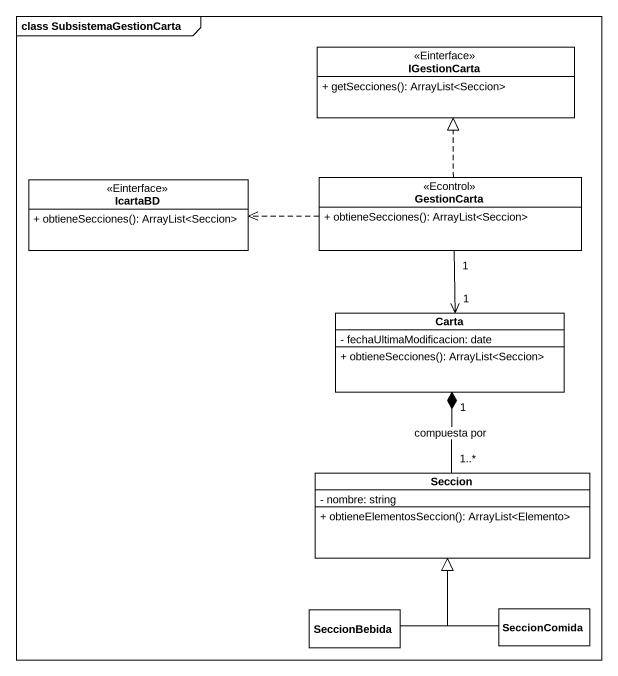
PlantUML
@startuml
mainframe class SubsistemaGestionCarta
hide circle
hide empty members
skinparam classAttributeIconSize 0
class IGestionCarta <<Einterface>> {
  + getSecciones(): ArrayList<Seccion>
}
class IcartaBD <<Einterface>> {
  + obtieneSecciones(): ArrayList<Seccion>
}
class GestionCarta <<Econtrol>> {
  + obtieneSecciones(): ArrayList<Seccion>
}
class Carta {
  - fechaUltimaModificacion: date
  + obtieneSecciones(): ArrayList<Seccion>
}
class Seccion {
  - nombre: string
  + obtieneElementosSeccion(): ArrayList<Elemento>
}
class SeccionBebida
class SeccionComida
GestionCarta .up.|> IGestionCarta
GestionCarta .left.> IcartaBD
GestionCarta "1" --> "1" Carta
Seccion "1..*" -up-* "1" Carta : compuesta por
SeccionBebida -up-|> Seccion
SeccionComida -up-|> Seccion
@enduml
